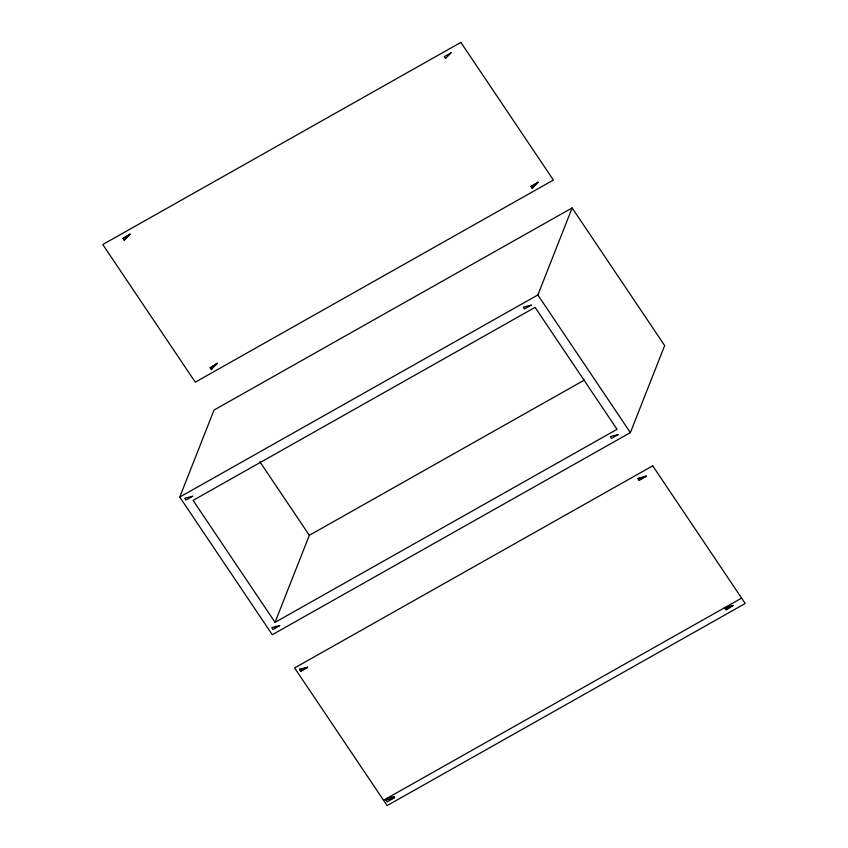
<?xml version="1.0" encoding="UTF-8"?>
<svg xmlns="http://www.w3.org/2000/svg" width="848" height="848" viewBox="0 0 848 848"><rect width="100%" height="100%" fill="white"/><g stroke="black" fill="none" stroke-linecap="round" stroke-linejoin="round"><path stroke-width="1.27" d="M123.034 238.415L129.967 234.09L124.232 240.207L123.034 238.415L129.755 234.62M124.232 240.207L129.967 234.09M210.166 367.809L217.205 363.22L211.364 369.601L210.166 367.809L216.887 364.015M211.364 369.601L211.682 368.795M179.755 497.076L214.035 410.05L572.135 207.94L664.662 345.581L630.382 432.618L272.282 634.728L179.755 497.076L537.855 294.966L572.135 207.94M275.049 622.337L617.058 429.311L535.088 307.358L193.079 500.384L275.049 622.337L309.329 535.311L584.548 379.978M274.688 628.601L275.653 626.153M299.567 669.475L307.591 667.196L300.764 671.266L299.567 669.475L307.485 667.471M300.764 671.266L307.591 667.196M531.028 186.507L537.961 182.182L532.237 188.288L531.028 186.507L537.749 182.712M532.237 188.288L537.961 182.182M385.957 800.109L386.582 798.509L394.511 796.505L393.875 798.106L387.154 801.901L385.957 800.109L393.875 798.106M637.972 478.601L646.102 476.067L639.169 480.392L637.972 478.601L645.89 476.597M639.169 480.392L639.381 479.862M724.923 607.963L733.054 605.43L726.121 609.754L724.923 607.963L732.842 605.96M726.121 609.754L733.054 605.43M215.36 365.075L217.205 363.22M640.494 479.226L646.102 476.067M383.529 800.236L741.629 598.126M392.264 797.767L394.511 796.505M531.24 185.977L532.438 187.758M537.855 294.966L630.382 432.618M725.135 607.433L726.333 609.224M259.848 461.704L309.329 535.311M299.673 669.21L300.87 670.991M451.051 52.873L445.529 58.459L444.32 56.668L451.051 52.873M460.867 42.4L102.767 244.51L195.284 382.162L553.394 180.052L460.867 42.4M192.676 496.239L185.956 500.034L184.747 498.242L192.676 496.239M531.219 305.163L524.499 308.958L523.301 307.167L531.219 305.163M279.649 625.633L272.929 629.428L271.731 627.637L279.649 625.633M618.203 434.558L611.482 438.352L610.274 436.561L618.203 434.558M652.716 465.838L294.606 667.948L387.133 805.6L745.233 603.49L652.716 465.838"/></g></svg>
